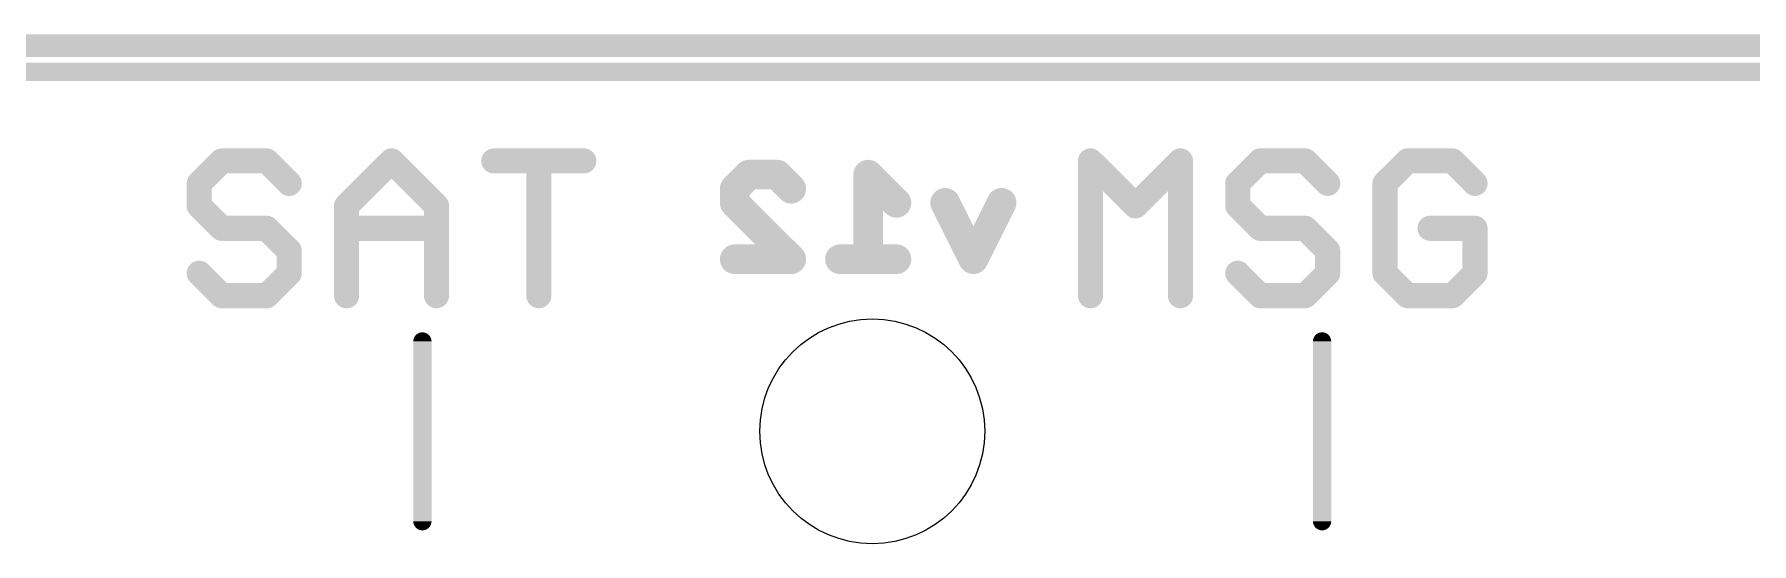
# Model space of a CAD drawing. Extents: x -3.8 to 55.5, y -10.2 to 68.5.
# Drawn here: x 18.12 to 37.21, y 62.79 to 68.45 of the extents above; entities that cross this region are included whole.
import ezdxf

# ---------------------------------------------------------------- set-up
doc = ezdxf.new("R2010")
doc.units = 0
for name, color, linetype in [('1', 12, 'CONTINUOUS'), ('16', 132, 'CONTINUOUS'), ('20', 53, 'CONTINUOUS'), ('21', 41, 'CONTINUOUS')]:
    doc.layers.add(name, color=color, linetype=linetype)

msp = doc.modelspace()

# ---------------------------------------------------------------- linework, layer by layer
at = {"layer": '1', "const_width": 0.254}
msp.add_lwpolyline([(-0.508, 68.326), (55.372, 68.326)], dxfattribs=at)
at = {"layer": '16'}
for points, const_width in [([(-0.508, 68.326), (55.372, 68.326)], 0.254), ([(25.9042, 66.7349), (26.061, 66.8917)], 0.3302), ([(26.061, 66.8917), (26.3745, 66.8917)], 0.3302), ([(26.3745, 66.8917), (26.5313, 66.7349)], 0.3302), ([(27.7007, 66.5782), (27.3872, 66.8917)], 0.3302), ([(27.3872, 66.8917), (27.3872, 65.9511)], 0.3302), ([(25.9042, 66.5782), (25.9042, 66.7349)], 0.3302), ([(26.5313, 65.9511), (25.9042, 66.5782)], 0.3302), ([(28.5566, 65.9511), (28.243, 66.5782)], 0.3302), ([(28.8701, 66.5782), (28.5566, 65.9511)], 0.3302), ([(25.9042, 65.9511), (26.5313, 65.9511)], 0.3302), ([(27.7007, 65.9511), (27.0736, 65.9511)], 0.3302)]:
    msp.add_lwpolyline(points, dxfattribs=dict(at, const_width=const_width))
at = {"layer": '16', "const_width": 0.1651}
for points in [[(26.061, 66.9743, 1), (26.061, 66.8092)], [(26.1194, 66.8333, 1), (26.0026, 66.9501)], [(26.4329, 66.9501, 1), (26.3162, 66.8333)], [(26.3745, 66.8092, 1), (26.3745, 66.9743)], [(27.4455, 66.9501, 1), (27.3288, 66.8333)], [(27.4697, 66.8917, 1), (27.3046, 66.8917)], [(25.9868, 66.7349, 1), (25.8217, 66.7349)], [(25.8459, 66.7933, 1), (25.9626, 66.6766)], [(26.4729, 66.6766, 1), (26.5897, 66.7933)], [(25.8217, 66.5782, 1), (25.9868, 66.5782)], [(25.9626, 66.6365, 1), (25.8459, 66.5198)], [(27.6423, 66.5198, 1), (27.7591, 66.6365)], [(28.3169, 66.6151, 1), (28.1692, 66.5413)], [(28.9439, 66.5413, 1), (28.7963, 66.6151)], [(25.9042, 66.0336, 1), (25.9042, 65.8685)], [(26.4729, 65.8927, 1), (26.5897, 66.0095)], [(26.5313, 65.8685, 1), (26.5313, 66.0336)], [(27.0736, 66.0336, 1), (27.0736, 65.8685)], [(27.7007, 65.8685, 1), (27.7007, 66.0336)], [(28.4827, 65.988, 1), (28.6304, 65.9142)], [(28.4827, 65.9142, 1), (28.6304, 65.988)], [(27.3046, 65.9511, 1), (27.4697, 65.9511)]]:
    msp.add_lwpolyline(points, format="xyb", dxfattribs=at)
at = {"layer": '20', "const_width": 0.2032}
msp.add_lwpolyline([(54.932, 68.036), (-0.068, 68.036)], dxfattribs=at)
at = {"layer": '20'}
msp.add_circle((27.432, 64.036), 1.25, dxfattribs=at)
at = {"layer": '21'}
for points, const_width in [([(20.2017, 67.0446), (19.9517, 66.7946)], 0.2794), ([(20.7016, 67.0446), (20.2017, 67.0446)], 0.2794), ([(20.9516, 66.7946), (20.7016, 67.0446)], 0.2794), ([(21.5889, 66.5446), (22.0888, 67.0446)], 0.2794), ([(22.0888, 67.0446), (22.5888, 66.5446)], 0.2794), ([(23.226, 67.0446), (24.2259, 67.0446)], 0.2794), ([(23.726, 65.5447), (23.726, 67.0446)], 0.2794), ([(29.8577, 65.5447), (29.8577, 67.0446)], 0.2794), ([(29.8577, 67.0446), (30.3577, 66.5446)], 0.2794), ([(30.3577, 66.5446), (30.8576, 67.0446)], 0.2794), ([(30.8576, 67.0446), (30.8576, 65.5447)], 0.2794), ([(31.7448, 67.0446), (31.4949, 66.7946)], 0.2794), ([(32.2448, 67.0446), (31.7448, 67.0446)], 0.2794), ([(32.4948, 66.7946), (32.2448, 67.0446)], 0.2794), ([(33.382, 67.0446), (33.132, 66.7946)], 0.2794), ([(33.882, 67.0446), (33.382, 67.0446)], 0.2794), ([(34.1319, 66.7946), (33.882, 67.0446)], 0.2794), ([(19.9517, 66.7946), (19.9517, 66.5446)], 0.2794), ([(31.4949, 66.7946), (31.4949, 66.5446)], 0.2794), ([(33.132, 66.7946), (33.132, 65.7947)], 0.2794), ([(19.9517, 66.5446), (20.2017, 66.2946)], 0.2794), ([(21.5889, 65.5447), (21.5889, 66.5446)], 0.2794), ([(22.5888, 66.5446), (22.5888, 65.5447)], 0.2794), ([(31.4949, 66.5446), (31.7448, 66.2946)], 0.2794), ([(20.2017, 66.2946), (20.7016, 66.2946)], 0.2794), ([(20.7016, 66.2946), (20.9516, 66.0447)], 0.2794), ([(21.5889, 66.2946), (22.5888, 66.2946)], 0.2794), ([(31.7448, 66.2946), (32.2448, 66.2946)], 0.2794), ([(32.2448, 66.2946), (32.4948, 66.0447)], 0.2794), ([(34.1319, 66.2946), (33.632, 66.2946)], 0.2794), ([(34.1319, 65.7947), (34.1319, 66.2946)], 0.2794), ([(20.9516, 66.0447), (20.9516, 65.7947)], 0.2794), ([(32.4948, 66.0447), (32.4948, 65.7947)], 0.2794), ([(20.2017, 65.5447), (19.9517, 65.7947)], 0.2794), ([(20.9516, 65.7947), (20.7016, 65.5447)], 0.2794), ([(31.7448, 65.5447), (31.4949, 65.7947)], 0.2794), ([(32.4948, 65.7947), (32.2448, 65.5447)], 0.2794), ([(33.132, 65.7947), (33.382, 65.5447)], 0.2794), ([(33.882, 65.5447), (34.1319, 65.7947)], 0.2794), ([(20.7016, 65.5447), (20.2017, 65.5447)], 0.2794), ([(32.2448, 65.5447), (31.7448, 65.5447)], 0.2794), ([(33.382, 65.5447), (33.882, 65.5447)], 0.2794), ([(22.432, 65.036), (22.432, 63.036)], 0.2032), ([(32.432, 65.036), (32.432, 63.036)], 0.2032)]:
    msp.add_lwpolyline(points, dxfattribs=dict(at, const_width=const_width))
for points, const_width in [([(20.2017, 67.1144, 1), (20.2017, 66.9747)], 0.1397), ([(20.2511, 66.9952, 1), (20.1523, 67.094)], 0.1397), ([(20.751, 67.094, 1), (20.6522, 66.9952)], 0.1397), ([(20.7016, 66.9747, 1), (20.7016, 67.1144)], 0.1397), ([(22.1382, 67.094, 1), (22.0394, 66.9952)], 0.1397), ([(22.1382, 66.9952, 1), (22.0394, 67.094)], 0.1397), ([(23.226, 67.1144, 1), (23.226, 66.9747)], 0.1397), ([(23.7958, 67.0446, 1), (23.6561, 67.0446)], 0.1397), ([(24.2259, 66.9747, 1), (24.2259, 67.1144)], 0.1397), ([(29.9071, 67.094, 1), (29.8083, 66.9952)], 0.1397), ([(29.9276, 67.0446, 1), (29.7879, 67.0446)], 0.1397), ([(30.9275, 67.0446, 1), (30.7878, 67.0446)], 0.1397), ([(30.907, 66.9952, 1), (30.8082, 67.094)], 0.1397), ([(31.7448, 67.1144, 1), (31.7448, 66.9747)], 0.1397), ([(31.7942, 66.9952, 1), (31.6954, 67.094)], 0.1397), ([(32.2942, 67.094, 1), (32.1954, 66.9952)], 0.1397), ([(32.2448, 66.9747, 1), (32.2448, 67.1144)], 0.1397), ([(33.382, 67.1144, 1), (33.382, 66.9747)], 0.1397), ([(33.4314, 66.9952, 1), (33.3326, 67.094)], 0.1397), ([(33.9313, 67.094, 1), (33.8326, 66.9952)], 0.1397), ([(33.882, 66.9747, 1), (33.882, 67.1144)], 0.1397), ([(19.9023, 66.844, 1), (20.0011, 66.7452)], 0.1397), ([(20.0216, 66.7946, 1), (19.8819, 66.7946)], 0.1397), ([(20.9022, 66.7452, 1), (21.001, 66.844)], 0.1397), ([(31.5647, 66.7946, 1), (31.425, 66.7946)], 0.1397), ([(31.4455, 66.844, 1), (31.5442, 66.7452)], 0.1397), ([(32.4454, 66.7452, 1), (32.5442, 66.844)], 0.1397), ([(33.2019, 66.7946, 1), (33.0622, 66.7946)], 0.1397), ([(33.0826, 66.844, 1), (33.1814, 66.7452)], 0.1397), ([(34.0825, 66.7452, 1), (34.1813, 66.844)], 0.1397), ([(20.0011, 66.594, 1), (19.9023, 66.4952)], 0.1397), ([(21.6587, 66.5446, 1), (21.519, 66.5446)], 0.1397), ([(21.5395, 66.594, 1), (21.6382, 66.4952)], 0.1397), ([(22.6586, 66.5446, 1), (22.5189, 66.5446)], 0.1397), ([(22.5394, 66.4952, 1), (22.6382, 66.594)], 0.1397), ([(30.3083, 66.594, 1), (30.4071, 66.4952)], 0.1397), ([(30.3083, 66.4952, 1), (30.4071, 66.594)], 0.1397), ([(31.5442, 66.594, 1), (31.4455, 66.4952)], 0.1397), ([(19.8819, 66.5446, 1), (20.0216, 66.5446)], 0.1397), ([(20.2017, 66.3645, 1), (20.2017, 66.2248)], 0.1397), ([(20.751, 66.344, 1), (20.6522, 66.2452)], 0.1397), ([(20.7016, 66.2248, 1), (20.7016, 66.3645)], 0.1397), ([(21.5889, 66.3645, 1), (21.5889, 66.2248)], 0.1397), ([(22.5888, 66.2248, 1), (22.5888, 66.3645)], 0.1397), ([(31.425, 66.5446, 1), (31.5647, 66.5446)], 0.1397), ([(31.7448, 66.3645, 1), (31.7448, 66.2248)], 0.1397), ([(32.2942, 66.344, 1), (32.1954, 66.2452)], 0.1397), ([(32.2448, 66.2248, 1), (32.2448, 66.3645)], 0.1397), ([(33.632, 66.3645, 1), (33.632, 66.2248)], 0.1397), ([(34.2018, 66.2946, 1), (34.0621, 66.2946)], 0.1397), ([(34.1319, 66.2248, 1), (34.1319, 66.3645)], 0.1397), ([(20.1523, 66.2452, 1), (20.2511, 66.344)], 0.1397), ([(31.6954, 66.2452, 1), (31.7942, 66.344)], 0.1397), ([(21.0215, 66.0447, 1), (20.8818, 66.0447)], 0.1397), ([(20.9022, 65.9953, 1), (21.001, 66.0941)], 0.1397), ([(32.5646, 66.0447, 1), (32.4249, 66.0447)], 0.1397), ([(32.4454, 65.9953, 1), (32.5442, 66.0941)], 0.1397), ([(20.0011, 65.8441, 1), (19.9023, 65.7453)], 0.1397), ([(20.8818, 65.7947, 1), (21.0215, 65.7947)], 0.1397), ([(21.001, 65.7453, 1), (20.9022, 65.8441)], 0.1397), ([(31.5442, 65.8441, 1), (31.4455, 65.7453)], 0.1397), ([(32.4249, 65.7947, 1), (32.5646, 65.7947)], 0.1397), ([(32.5442, 65.7453, 1), (32.4454, 65.8441)], 0.1397), ([(33.1814, 65.8441, 1), (33.0826, 65.7453)], 0.1397), ([(33.0622, 65.7947, 1), (33.2019, 65.7947)], 0.1397), ([(34.0621, 65.7947, 1), (34.2018, 65.7947)], 0.1397), ([(34.1813, 65.7453, 1), (34.0825, 65.8441)], 0.1397), ([(20.2017, 65.6146, 1), (20.2017, 65.4749)], 0.1397), ([(20.1523, 65.4953, 1), (20.2511, 65.5941)], 0.1397), ([(20.6522, 65.5941, 1), (20.751, 65.4953)], 0.1397), ([(20.7016, 65.4749, 1), (20.7016, 65.6146)], 0.1397), ([(31.7448, 65.6146, 1), (31.7448, 65.4749)], 0.1397), ([(31.6954, 65.4953, 1), (31.7942, 65.5941)], 0.1397), ([(32.1954, 65.5941, 1), (32.2942, 65.4953)], 0.1397), ([(32.2448, 65.4749, 1), (32.2448, 65.6146)], 0.1397), ([(33.382, 65.6146, 1), (33.382, 65.4749)], 0.1397), ([(33.3326, 65.4953, 1), (33.4314, 65.5941)], 0.1397), ([(33.8326, 65.5941, 1), (33.9313, 65.4953)], 0.1397), ([(33.882, 65.4749, 1), (33.882, 65.6146)], 0.1397), ([(21.519, 65.5447, 1), (21.6587, 65.5447)], 0.1397), ([(22.5189, 65.5447, 1), (22.6586, 65.5447)], 0.1397), ([(23.6561, 65.5447, 1), (23.7958, 65.5447)], 0.1397), ([(29.7879, 65.5447, 1), (29.9276, 65.5447)], 0.1397), ([(30.7878, 65.5447, 1), (30.9275, 65.5447)], 0.1397), ([(22.4828, 65.036, 1), (22.3812, 65.036)], 0.1016), ([(32.4828, 65.036, 1), (32.3812, 65.036)], 0.1016), ([(22.3812, 63.036, 1), (22.4828, 63.036)], 0.1016), ([(32.3812, 63.036, 1), (32.4828, 63.036)], 0.1016)]:
    msp.add_lwpolyline(points, format="xyb", dxfattribs=dict(at, const_width=const_width))

doc.saveas('drawing.dxf')
